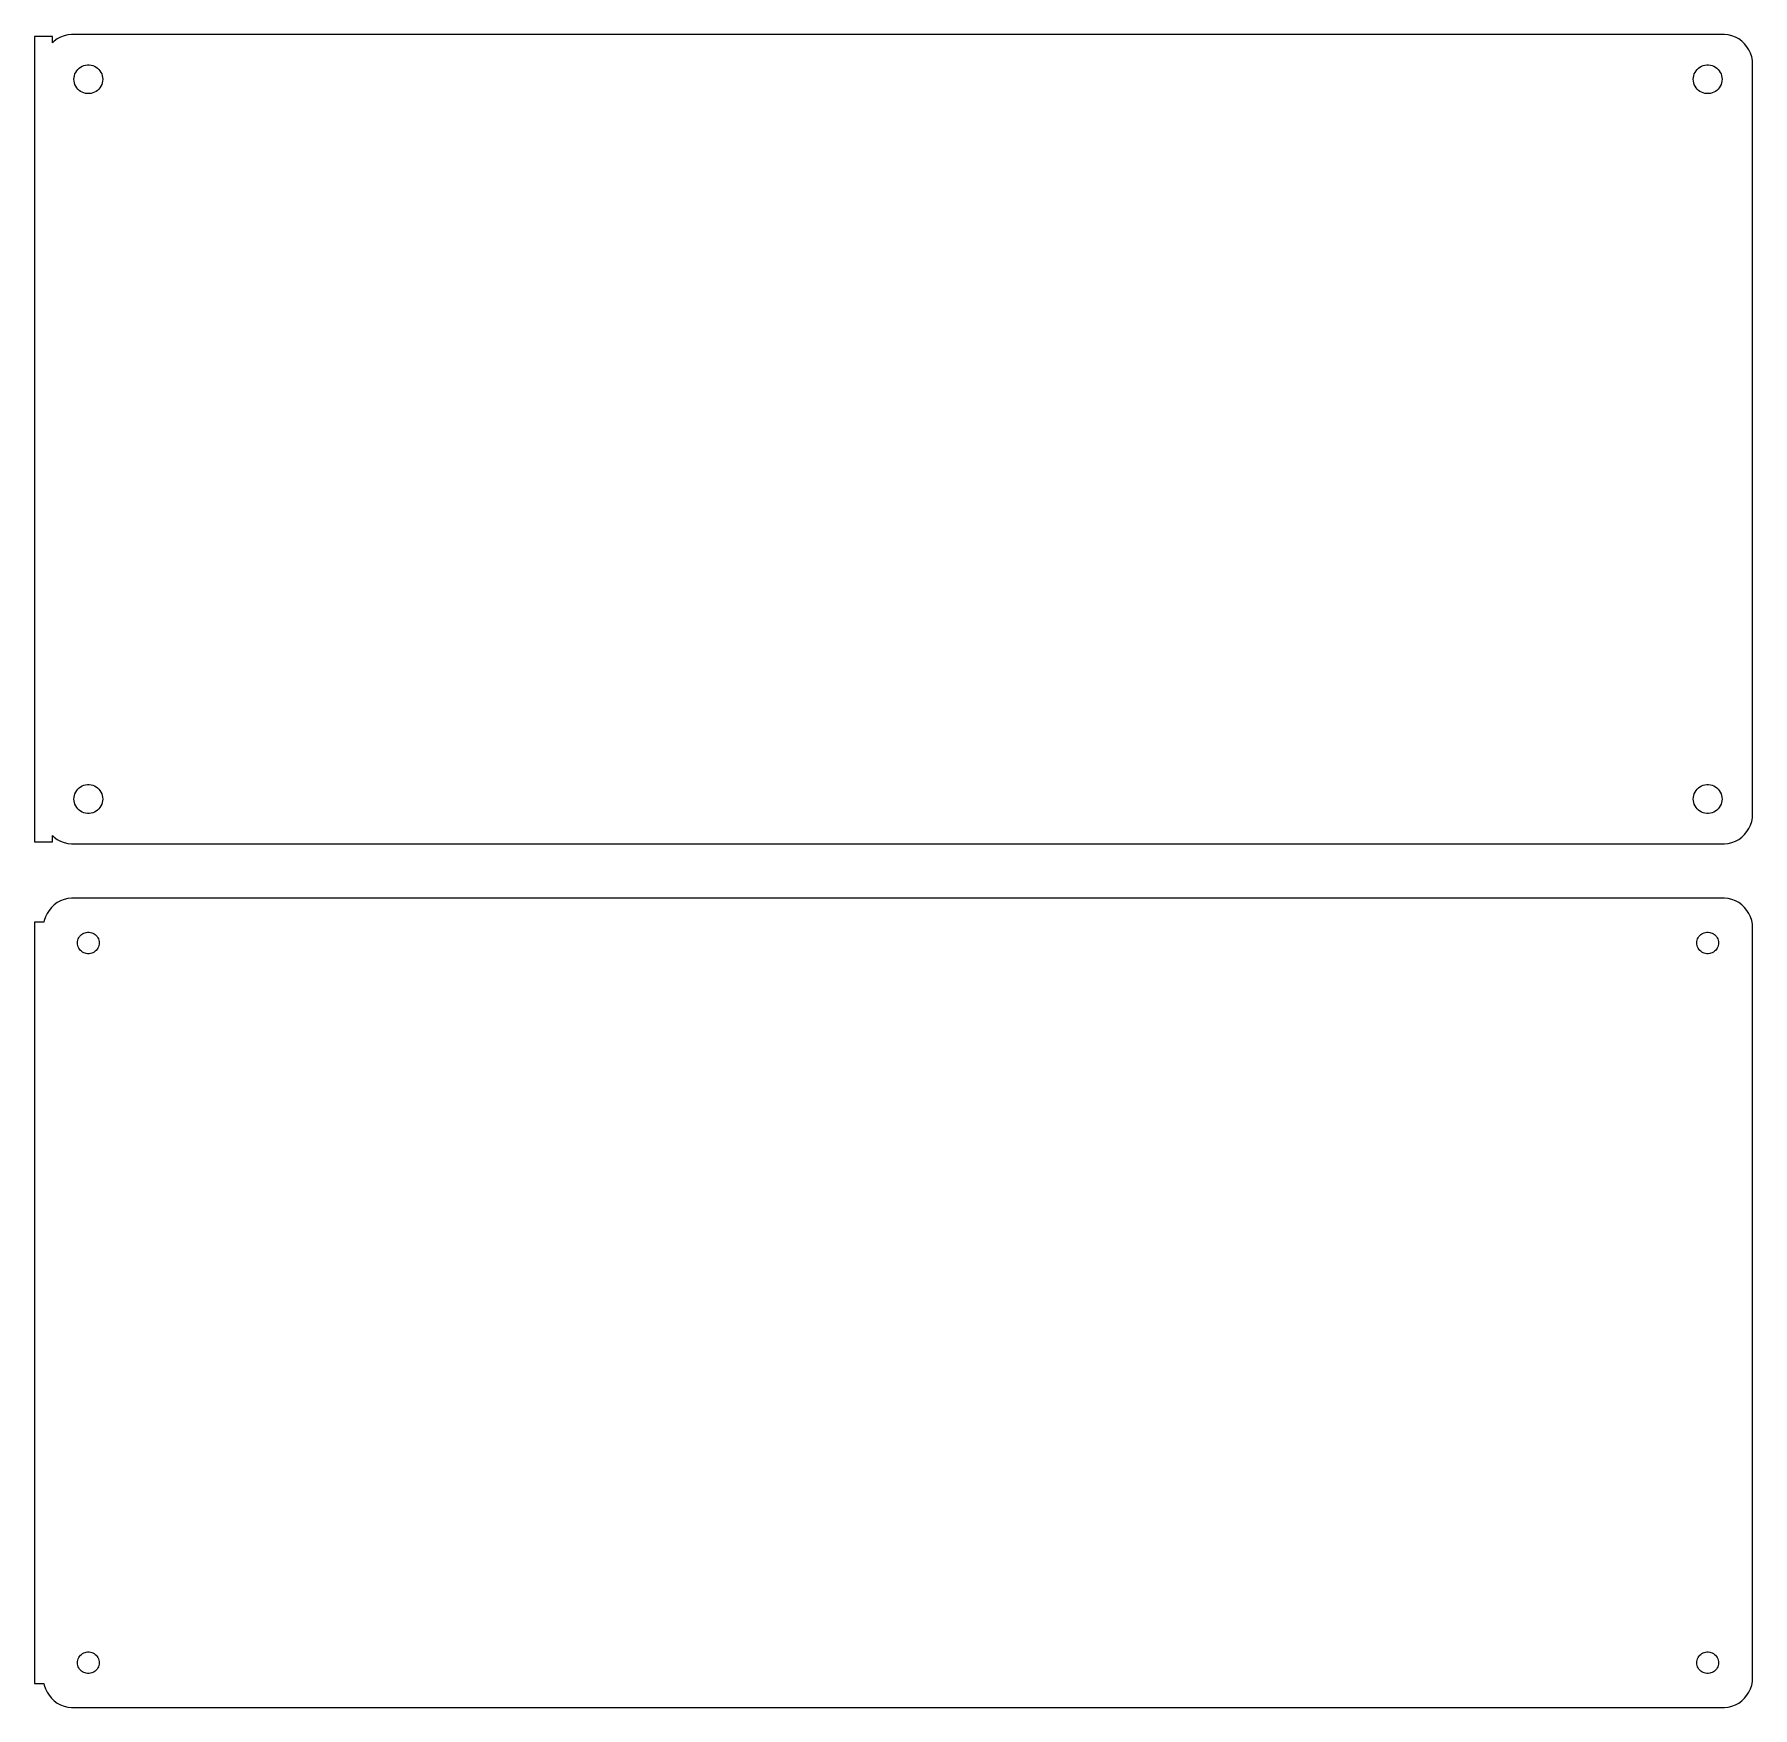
# Model space of a CAD drawing. Header units: metres. Extents: x -144 to 142, y 77 to 355.
import ezdxf

# ---------------------------------------------------------------- set-up
doc = ezdxf.new("R2010")
doc.units = ezdxf.units.M

msp = doc.modelspace()

# ---------------------------------------------------------------- linework, layer by layer
for p, q in [((-138.437, 355.411), (-139.045, 355.255)), ((-137.814, 355.49), (-138.437, 355.411)), ((137.814, 355.49), (-137.814, 355.49)), ((138.437, 355.411), (137.814, 355.49)), ((139.045, 355.255), (138.437, 355.411)), ((-141, 355.115), (-144, 355.115)), ((-144, 355.115), (-144, 220.885)), ((-141, 354.059), (-141, 355.115)), ((-140.687, 354.353), (-141, 354.059)), ((-140.179, 354.722), (-140.687, 354.353)), ((-139.629, 355.024), (-140.179, 354.722)), ((-139.045, 355.255), (-139.629, 355.024)), ((139.629, 355.024), (139.045, 355.255)), ((140.179, 354.722), (139.629, 355.024)), ((140.687, 354.353), (140.179, 354.722)), ((141.145, 353.923), (140.687, 354.353)), ((141.545, 353.439), (141.145, 353.923)), ((141.882, 352.909), (141.545, 353.439)), ((142.149, 352.341), (141.882, 352.909)), ((-136.942, 349.411), (-136.75, 349.643)), ((-136.75, 349.643), (-136.53, 349.849)), ((-136.53, 349.849), (-136.286, 350.026)), ((-136.286, 350.026), (-136.022, 350.172)), ((-136.022, 350.172), (-135.742, 350.283)), ((-135.742, 350.283), (-135.45, 350.357)), ((-135.45, 350.357), (-135.151, 350.395)), ((-135.151, 350.395), (-134.849, 350.395)), ((-134.849, 350.395), (-134.55, 350.357)), ((-134.55, 350.357), (-134.258, 350.283)), ((-134.258, 350.283), (-133.978, 350.172)), ((-133.978, 350.172), (-133.714, 350.026)), ((-133.714, 350.026), (-133.47, 349.849)), ((-133.47, 349.849), (-133.25, 349.643)), ((-133.25, 349.643), (-133.058, 349.411)), ((133.058, 349.411), (133.25, 349.643)), ((133.25, 349.643), (133.47, 349.849)), ((133.47, 349.849), (133.714, 350.026)), ((133.714, 350.026), (133.978, 350.172)), ((133.978, 350.172), (134.258, 350.283)), ((134.258, 350.283), (134.55, 350.357)), ((134.55, 350.357), (134.849, 350.395)), ((134.849, 350.395), (135.151, 350.395)), ((135.151, 350.395), (135.45, 350.357)), ((135.45, 350.357), (135.742, 350.283)), ((135.742, 350.283), (136.022, 350.172)), ((136.022, 350.172), (136.286, 350.026)), ((136.286, 350.026), (136.53, 349.849)), ((136.53, 349.849), (136.75, 349.643)), ((136.75, 349.643), (136.942, 349.411)), ((142.343, 351.743), (142.149, 352.341)), ((142.461, 351.127), (142.343, 351.743)), ((142.5, 350.5), (142.461, 351.127)), ((142.5, 225.5), (142.5, 350.5)), ((-137.4, 348), (-137.381, 348.301)), ((-137.381, 347.699), (-137.4, 348)), ((-137.381, 348.301), (-137.325, 348.597)), ((-137.325, 347.403), (-137.381, 347.699)), ((-137.325, 348.597), (-137.231, 348.883)), ((-137.231, 347.117), (-137.325, 347.403)), ((-137.231, 348.883), (-137.103, 349.156)), ((-137.103, 346.844), (-137.231, 347.117)), ((-137.103, 349.156), (-136.942, 349.411)), ((-136.942, 346.589), (-137.103, 346.844)), ((-133.058, 349.411), (-132.897, 349.156)), ((-132.897, 346.844), (-133.058, 346.589)), ((-132.897, 349.156), (-132.769, 348.883)), ((-132.769, 347.117), (-132.897, 346.844)), ((-132.769, 348.883), (-132.675, 348.597)), ((-132.675, 347.403), (-132.769, 347.117)), ((-132.675, 348.597), (-132.619, 348.301)), ((-132.619, 347.699), (-132.675, 347.403)), ((-132.619, 348.301), (-132.6, 348)), ((-132.6, 348), (-132.619, 347.699)), ((132.6, 348), (132.619, 348.301)), ((132.619, 347.699), (132.6, 348)), ((132.619, 348.301), (132.675, 348.597)), ((132.675, 347.403), (132.619, 347.699)), ((132.675, 348.597), (132.769, 348.883)), ((132.769, 347.117), (132.675, 347.403)), ((132.769, 348.883), (132.897, 349.156)), ((132.897, 346.844), (132.769, 347.117)), ((132.897, 349.156), (133.058, 349.411)), ((133.058, 346.589), (132.897, 346.844)), ((136.942, 349.411), (137.103, 349.156)), ((137.103, 346.844), (136.942, 346.589)), ((137.103, 349.156), (137.231, 348.883)), ((137.231, 347.117), (137.103, 346.844)), ((137.231, 348.883), (137.325, 348.597)), ((137.325, 347.403), (137.231, 347.117)), ((137.325, 348.597), (137.381, 348.301)), ((137.381, 347.699), (137.325, 347.403)), ((137.381, 348.301), (137.4, 348)), ((137.4, 348), (137.381, 347.699)), ((-136.75, 346.357), (-136.942, 346.589)), ((-136.53, 346.151), (-136.75, 346.357)), ((-136.286, 345.974), (-136.53, 346.151)), ((-136.022, 345.828), (-136.286, 345.974)), ((-135.742, 345.717), (-136.022, 345.828)), ((-135.45, 345.643), (-135.742, 345.717)), ((-135.151, 345.605), (-135.45, 345.643)), ((-134.849, 345.605), (-135.151, 345.605)), ((-134.55, 345.643), (-134.849, 345.605)), ((-134.258, 345.717), (-134.55, 345.643)), ((-133.978, 345.828), (-134.258, 345.717)), ((-133.714, 345.974), (-133.978, 345.828)), ((-133.47, 346.151), (-133.714, 345.974)), ((-133.25, 346.357), (-133.47, 346.151)), ((-133.058, 346.589), (-133.25, 346.357)), ((133.25, 346.357), (133.058, 346.589)), ((133.47, 346.151), (133.25, 346.357)), ((133.714, 345.974), (133.47, 346.151)), ((133.978, 345.828), (133.714, 345.974)), ((134.258, 345.717), (133.978, 345.828)), ((134.55, 345.643), (134.258, 345.717)), ((134.849, 345.605), (134.55, 345.643)), ((135.151, 345.605), (134.849, 345.605)), ((135.45, 345.643), (135.151, 345.605)), ((135.742, 345.717), (135.45, 345.643)), ((136.022, 345.828), (135.742, 345.717)), ((136.286, 345.974), (136.022, 345.828)), ((136.53, 346.151), (136.286, 345.974)), ((136.75, 346.357), (136.53, 346.151)), ((136.942, 346.589), (136.75, 346.357)), ((-137.103, 229.156), (-136.942, 229.411)), ((-136.942, 229.411), (-136.75, 229.643)), ((-136.75, 229.643), (-136.53, 229.849)), ((-136.53, 229.849), (-136.286, 230.026)), ((-136.286, 230.026), (-136.022, 230.172)), ((-136.022, 230.172), (-135.742, 230.283)), ((-135.742, 230.283), (-135.45, 230.357)), ((-135.45, 230.357), (-135.151, 230.395)), ((-135.151, 230.395), (-134.849, 230.395)), ((-134.849, 230.395), (-134.55, 230.357)), ((-134.55, 230.357), (-134.258, 230.283)), ((-134.258, 230.283), (-133.978, 230.172)), ((-133.978, 230.172), (-133.714, 230.026)), ((-133.714, 230.026), (-133.47, 229.849)), ((-133.47, 229.849), (-133.25, 229.643)), ((-133.25, 229.643), (-133.058, 229.411)), ((-133.058, 229.411), (-132.897, 229.156)), ((132.897, 229.156), (133.058, 229.411)), ((133.058, 229.411), (133.25, 229.643)), ((133.25, 229.643), (133.47, 229.849)), ((133.47, 229.849), (133.714, 230.026)), ((133.714, 230.026), (133.978, 230.172)), ((133.978, 230.172), (134.258, 230.283)), ((134.258, 230.283), (134.55, 230.357)), ((134.55, 230.357), (134.849, 230.395)), ((134.849, 230.395), (135.151, 230.395)), ((135.151, 230.395), (135.45, 230.357)), ((135.45, 230.357), (135.742, 230.283)), ((135.742, 230.283), (136.022, 230.172)), ((136.022, 230.172), (136.286, 230.026)), ((136.286, 230.026), (136.53, 229.849)), ((136.53, 229.849), (136.75, 229.643)), ((136.75, 229.643), (136.942, 229.411)), ((136.942, 229.411), (137.103, 229.156)), ((-137.4, 228), (-137.381, 228.301)), ((-137.381, 227.699), (-137.4, 228)), ((-137.381, 228.301), (-137.325, 228.597)), ((-137.325, 227.403), (-137.381, 227.699)), ((-137.325, 228.597), (-137.231, 228.883)), ((-137.231, 227.117), (-137.325, 227.403)), ((-137.231, 228.883), (-137.103, 229.156)), ((-137.103, 226.844), (-137.231, 227.117)), ((-136.942, 226.589), (-137.103, 226.844)), ((-136.75, 226.357), (-136.942, 226.589)), ((-136.53, 226.151), (-136.75, 226.357)), ((-133.25, 226.357), (-133.47, 226.151)), ((-133.058, 226.589), (-133.25, 226.357)), ((-132.897, 226.844), (-133.058, 226.589)), ((-132.897, 229.156), (-132.769, 228.883)), ((-132.769, 227.117), (-132.897, 226.844)), ((-132.769, 228.883), (-132.675, 228.597)), ((-132.675, 227.403), (-132.769, 227.117)), ((-132.675, 228.597), (-132.619, 228.301)), ((-132.619, 227.699), (-132.675, 227.403)), ((-132.619, 228.301), (-132.6, 228)), ((-132.6, 228), (-132.619, 227.699)), ((132.6, 228), (132.619, 228.301)), ((132.619, 227.699), (132.6, 228)), ((132.619, 228.301), (132.675, 228.597)), ((132.675, 227.403), (132.619, 227.699)), ((132.675, 228.597), (132.769, 228.883)), ((132.769, 227.117), (132.675, 227.403)), ((132.769, 228.883), (132.897, 229.156)), ((132.897, 226.844), (132.769, 227.117)), ((133.058, 226.589), (132.897, 226.844)), ((133.25, 226.357), (133.058, 226.589)), ((133.47, 226.151), (133.25, 226.357)), ((136.75, 226.357), (136.53, 226.151)), ((136.942, 226.589), (136.75, 226.357)), ((137.103, 226.844), (136.942, 226.589)), ((137.103, 229.156), (137.231, 228.883)), ((137.231, 227.117), (137.103, 226.844)), ((137.231, 228.883), (137.325, 228.597)), ((137.325, 227.403), (137.231, 227.117)), ((137.325, 228.597), (137.381, 228.301)), ((137.381, 227.699), (137.325, 227.403)), ((137.381, 228.301), (137.4, 228)), ((137.4, 228), (137.381, 227.699)), ((-136.286, 225.974), (-136.53, 226.151)), ((-136.022, 225.828), (-136.286, 225.974)), ((-135.742, 225.717), (-136.022, 225.828)), ((-135.45, 225.643), (-135.742, 225.717)), ((-135.151, 225.605), (-135.45, 225.643)), ((-134.849, 225.605), (-135.151, 225.605)), ((-134.55, 225.643), (-134.849, 225.605)), ((-134.258, 225.717), (-134.55, 225.643)), ((-133.978, 225.828), (-134.258, 225.717)), ((-133.714, 225.974), (-133.978, 225.828)), ((-133.47, 226.151), (-133.714, 225.974)), ((133.714, 225.974), (133.47, 226.151)), ((133.978, 225.828), (133.714, 225.974)), ((134.258, 225.717), (133.978, 225.828)), ((134.55, 225.643), (134.258, 225.717)), ((134.849, 225.605), (134.55, 225.643)), ((135.151, 225.605), (134.849, 225.605)), ((135.45, 225.643), (135.151, 225.605)), ((135.742, 225.717), (135.45, 225.643)), ((136.022, 225.828), (135.742, 225.717)), ((136.286, 225.974), (136.022, 225.828)), ((136.53, 226.151), (136.286, 225.974)), ((141.882, 223.091), (142.149, 223.659)), ((142.149, 223.659), (142.343, 224.257)), ((142.343, 224.257), (142.461, 224.873)), ((142.461, 224.873), (142.5, 225.5)), ((-144, 220.885), (-141, 220.885)), ((-141, 220.885), (-141, 221.941)), ((-141, 221.941), (-140.687, 221.647)), ((-140.687, 221.647), (-140.179, 221.278)), ((-140.179, 221.278), (-139.629, 220.976)), ((-139.629, 220.976), (-139.045, 220.745)), ((-139.045, 220.745), (-138.437, 220.589)), ((138.437, 220.589), (139.045, 220.745)), ((139.045, 220.745), (139.629, 220.976)), ((139.629, 220.976), (140.179, 221.278)), ((140.179, 221.278), (140.687, 221.647)), ((140.687, 221.647), (141.145, 222.077)), ((141.145, 222.077), (141.545, 222.561)), ((141.545, 222.561), (141.882, 223.091)), ((-138.437, 220.589), (-137.814, 220.51)), ((-137.814, 220.51), (137.814, 220.51)), ((137.814, 220.51), (138.437, 220.589)), ((-141.545, 209.439), (-141.882, 208.909)), ((-141.145, 209.923), (-141.545, 209.439)), ((-140.687, 210.353), (-141.145, 209.923)), ((-140.179, 210.722), (-140.687, 210.353)), ((-139.629, 211.024), (-140.179, 210.722)), ((-139.045, 211.255), (-139.629, 211.024)), ((-138.437, 211.411), (-139.045, 211.255)), ((-137.814, 211.49), (-138.437, 211.411)), ((137.814, 211.49), (-137.814, 211.49)), ((138.437, 211.411), (137.814, 211.49)), ((139.045, 211.255), (138.437, 211.411)), ((139.629, 211.024), (139.045, 211.255)), ((140.179, 210.722), (139.629, 211.024)), ((140.687, 210.353), (140.179, 210.722)), ((141.145, 209.923), (140.687, 210.353)), ((141.545, 209.439), (141.145, 209.923)), ((141.882, 208.909), (141.545, 209.439)), ((-142.4, 207.444), (-144, 207.444)), ((-144, 207.444), (-144, 80.5558)), ((-142.343, 207.743), (-142.4, 207.444)), ((-142.149, 208.341), (-142.343, 207.743)), ((-141.882, 208.909), (-142.149, 208.341)), ((142.149, 208.341), (141.882, 208.909)), ((142.343, 207.743), (142.149, 208.341)), ((142.461, 207.127), (142.343, 207.743)), ((142.5, 206.5), (142.461, 207.127)), ((142.5, 81.5), (142.5, 206.5)), ((-136.8, 204), (-136.786, 204.226)), ((-136.786, 203.774), (-136.8, 204)), ((-136.786, 204.226), (-136.743, 204.448)), ((-136.743, 203.552), (-136.786, 203.774)), ((-136.743, 204.448), (-136.674, 204.663)), ((-136.674, 203.337), (-136.743, 203.552)), ((-136.674, 204.663), (-136.577, 204.867)), ((-136.577, 204.867), (-136.456, 205.058)), ((-136.456, 205.058), (-136.312, 205.232)), ((-136.312, 205.232), (-136.147, 205.387)), ((-136.147, 205.387), (-135.964, 205.52)), ((-135.964, 205.52), (-135.766, 205.629)), ((-135.766, 205.629), (-135.556, 205.712)), ((-135.556, 205.712), (-135.337, 205.768)), ((-135.337, 205.768), (-135.113, 205.796)), ((-135.113, 205.796), (-134.887, 205.796)), ((-134.887, 205.796), (-134.663, 205.768)), ((-134.663, 205.768), (-134.444, 205.712)), ((-134.444, 205.712), (-134.234, 205.629)), ((-134.234, 205.629), (-134.036, 205.52)), ((-134.036, 205.52), (-133.853, 205.387)), ((-133.853, 205.387), (-133.688, 205.232)), ((-133.688, 205.232), (-133.544, 205.058)), ((-133.544, 205.058), (-133.423, 204.867)), ((-133.423, 204.867), (-133.326, 204.663)), ((-133.326, 204.663), (-133.257, 204.448)), ((-133.257, 203.552), (-133.326, 203.337)), ((-133.257, 204.448), (-133.214, 204.226)), ((-133.214, 203.774), (-133.257, 203.552)), ((-133.214, 204.226), (-133.2, 204)), ((-133.2, 204), (-133.214, 203.774)), ((133.2, 204), (133.214, 204.226)), ((133.214, 203.774), (133.2, 204)), ((133.214, 204.226), (133.257, 204.448)), ((133.257, 203.552), (133.214, 203.774)), ((133.257, 204.448), (133.326, 204.663)), ((133.326, 203.337), (133.257, 203.552)), ((133.326, 204.663), (133.423, 204.867)), ((133.423, 204.867), (133.544, 205.058)), ((133.544, 205.058), (133.688, 205.232)), ((133.688, 205.232), (133.853, 205.387)), ((133.853, 205.387), (134.036, 205.52)), ((134.036, 205.52), (134.234, 205.629)), ((134.234, 205.629), (134.444, 205.712)), ((134.444, 205.712), (134.663, 205.768)), ((134.663, 205.768), (134.887, 205.796)), ((134.887, 205.796), (135.113, 205.796)), ((135.113, 205.796), (135.337, 205.768)), ((135.337, 205.768), (135.556, 205.712)), ((135.556, 205.712), (135.766, 205.629)), ((135.766, 205.629), (135.964, 205.52)), ((135.964, 205.52), (136.147, 205.387)), ((136.147, 205.387), (136.312, 205.232)), ((136.312, 205.232), (136.456, 205.058)), ((136.456, 205.058), (136.577, 204.867)), ((136.577, 204.867), (136.674, 204.663)), ((136.674, 204.663), (136.743, 204.448)), ((136.743, 203.552), (136.674, 203.337)), ((136.743, 204.448), (136.786, 204.226)), ((136.786, 203.774), (136.743, 203.552)), ((136.786, 204.226), (136.8, 204)), ((136.8, 204), (136.786, 203.774)), ((-136.577, 203.133), (-136.674, 203.337)), ((-136.456, 202.942), (-136.577, 203.133)), ((-136.312, 202.768), (-136.456, 202.942)), ((-136.147, 202.613), (-136.312, 202.768)), ((-135.964, 202.48), (-136.147, 202.613)), ((-135.766, 202.371), (-135.964, 202.48)), ((-135.556, 202.288), (-135.766, 202.371)), ((-135.337, 202.232), (-135.556, 202.288)), ((-135.113, 202.204), (-135.337, 202.232)), ((-134.887, 202.204), (-135.113, 202.204)), ((-134.663, 202.232), (-134.887, 202.204)), ((-134.444, 202.288), (-134.663, 202.232)), ((-134.234, 202.371), (-134.444, 202.288)), ((-134.036, 202.48), (-134.234, 202.371)), ((-133.853, 202.613), (-134.036, 202.48)), ((-133.688, 202.768), (-133.853, 202.613)), ((-133.544, 202.942), (-133.688, 202.768)), ((-133.423, 203.133), (-133.544, 202.942)), ((-133.326, 203.337), (-133.423, 203.133)), ((133.423, 203.133), (133.326, 203.337)), ((133.544, 202.942), (133.423, 203.133)), ((133.688, 202.768), (133.544, 202.942)), ((133.853, 202.613), (133.688, 202.768)), ((134.036, 202.48), (133.853, 202.613)), ((134.234, 202.371), (134.036, 202.48)), ((134.444, 202.288), (134.234, 202.371)), ((134.663, 202.232), (134.444, 202.288)), ((134.887, 202.204), (134.663, 202.232)), ((135.113, 202.204), (134.887, 202.204)), ((135.337, 202.232), (135.113, 202.204)), ((135.556, 202.288), (135.337, 202.232)), ((135.766, 202.371), (135.556, 202.288)), ((135.964, 202.48), (135.766, 202.371)), ((136.147, 202.613), (135.964, 202.48)), ((136.312, 202.768), (136.147, 202.613)), ((136.456, 202.942), (136.312, 202.768)), ((136.577, 203.133), (136.456, 202.942)), ((136.674, 203.337), (136.577, 203.133)), ((-136.8, 84), (-136.786, 84.2256)), ((-136.786, 83.7744), (-136.8, 84)), ((-136.786, 84.2256), (-136.743, 84.4476)), ((-136.743, 83.5524), (-136.786, 83.7744)), ((-136.743, 84.4476), (-136.674, 84.6626)), ((-136.674, 83.3374), (-136.743, 83.5524)), ((-136.674, 84.6626), (-136.577, 84.8672)), ((-136.577, 83.1328), (-136.674, 83.3374)), ((-136.577, 84.8672), (-136.456, 85.058)), ((-136.456, 82.942), (-136.577, 83.1328)), ((-136.456, 85.058), (-136.312, 85.2322)), ((-136.312, 85.2322), (-136.147, 85.3869)), ((-136.147, 85.3869), (-135.964, 85.5198)), ((-135.964, 85.5198), (-135.766, 85.6287)), ((-135.766, 85.6287), (-135.556, 85.7119)), ((-135.556, 85.7119), (-135.337, 85.7681)), ((-135.337, 85.7681), (-135.113, 85.7964)), ((-135.113, 85.7964), (-134.887, 85.7964)), ((-134.887, 85.7964), (-134.663, 85.7681)), ((-134.663, 85.7681), (-134.444, 85.7119)), ((-134.444, 85.7119), (-134.234, 85.6287)), ((-134.234, 85.6287), (-134.036, 85.5198)), ((-134.036, 85.5198), (-133.853, 85.3869)), ((-133.853, 85.3869), (-133.688, 85.2322)), ((-133.688, 85.2322), (-133.544, 85.058)), ((-133.544, 85.058), (-133.423, 84.8672)), ((-133.423, 83.1328), (-133.544, 82.942)), ((-133.423, 84.8672), (-133.326, 84.6626)), ((-133.326, 83.3374), (-133.423, 83.1328)), ((-133.326, 84.6626), (-133.257, 84.4476)), ((-133.257, 83.5524), (-133.326, 83.3374)), ((-133.257, 84.4476), (-133.214, 84.2256)), ((-133.214, 83.7744), (-133.257, 83.5524)), ((-133.214, 84.2256), (-133.2, 84)), ((-133.2, 84), (-133.214, 83.7744)), ((133.2, 84), (133.214, 84.2256)), ((133.214, 83.7744), (133.2, 84)), ((133.214, 84.2256), (133.257, 84.4476)), ((133.257, 83.5524), (133.214, 83.7744)), ((133.257, 84.4476), (133.326, 84.6626)), ((133.326, 83.3374), (133.257, 83.5524)), ((133.326, 84.6626), (133.423, 84.8672)), ((133.423, 83.1328), (133.326, 83.3374)), ((133.423, 84.8672), (133.544, 85.058)), ((133.544, 82.942), (133.423, 83.1328)), ((133.544, 85.058), (133.688, 85.2322)), ((133.688, 85.2322), (133.853, 85.3869)), ((133.853, 85.3869), (134.036, 85.5198)), ((134.036, 85.5198), (134.234, 85.6287)), ((134.234, 85.6287), (134.444, 85.7119)), ((134.444, 85.7119), (134.663, 85.7681)), ((134.663, 85.7681), (134.887, 85.7964)), ((134.887, 85.7964), (135.113, 85.7964)), ((135.113, 85.7964), (135.337, 85.7681)), ((135.337, 85.7681), (135.556, 85.7119)), ((135.556, 85.7119), (135.766, 85.6287)), ((135.766, 85.6287), (135.964, 85.5198)), ((135.964, 85.5198), (136.147, 85.3869)), ((136.147, 85.3869), (136.312, 85.2322)), ((136.312, 85.2322), (136.456, 85.058)), ((136.456, 85.058), (136.577, 84.8672)), ((136.577, 83.1328), (136.456, 82.942)), ((136.577, 84.8672), (136.674, 84.6626)), ((136.674, 83.3374), (136.577, 83.1328)), ((136.674, 84.6626), (136.743, 84.4476)), ((136.743, 83.5524), (136.674, 83.3374)), ((136.743, 84.4476), (136.786, 84.2256)), ((136.786, 83.7744), (136.743, 83.5524)), ((136.786, 84.2256), (136.8, 84)), ((136.8, 84), (136.786, 83.7744)), ((-144, 80.5558), (-142.4, 80.5558)), ((-142.4, 80.5558), (-142.343, 80.2566)), ((-142.343, 80.2566), (-142.149, 79.6594)), ((-136.312, 82.7678), (-136.456, 82.942)), ((-136.147, 82.6131), (-136.312, 82.7678)), ((-135.964, 82.4802), (-136.147, 82.6131)), ((-135.766, 82.3713), (-135.964, 82.4802)), ((-135.556, 82.2881), (-135.766, 82.3713)), ((-135.337, 82.2319), (-135.556, 82.2881)), ((-135.113, 82.2036), (-135.337, 82.2319)), ((-134.887, 82.2036), (-135.113, 82.2036)), ((-134.663, 82.2319), (-134.887, 82.2036)), ((-134.444, 82.2881), (-134.663, 82.2319)), ((-134.234, 82.3713), (-134.444, 82.2881)), ((-134.036, 82.4802), (-134.234, 82.3713)), ((-133.853, 82.6131), (-134.036, 82.4802)), ((-133.688, 82.7678), (-133.853, 82.6131)), ((-133.544, 82.942), (-133.688, 82.7678)), ((133.688, 82.7678), (133.544, 82.942)), ((133.853, 82.6131), (133.688, 82.7678)), ((134.036, 82.4802), (133.853, 82.6131)), ((134.234, 82.3713), (134.036, 82.4802)), ((134.444, 82.2881), (134.234, 82.3713)), ((134.663, 82.2319), (134.444, 82.2881)), ((134.887, 82.2036), (134.663, 82.2319)), ((135.113, 82.2036), (134.887, 82.2036)), ((135.337, 82.2319), (135.113, 82.2036)), ((135.556, 82.2881), (135.337, 82.2319)), ((135.766, 82.3713), (135.556, 82.2881)), ((135.964, 82.4802), (135.766, 82.3713)), ((136.147, 82.6131), (135.964, 82.4802)), ((136.312, 82.7678), (136.147, 82.6131)), ((136.456, 82.942), (136.312, 82.7678)), ((142.149, 79.6594), (142.343, 80.2566)), ((142.343, 80.2566), (142.461, 80.8733)), ((142.461, 80.8733), (142.5, 81.5)), ((-142.149, 79.6594), (-141.882, 79.0912)), ((-141.882, 79.0912), (-141.545, 78.5611)), ((-141.545, 78.5611), (-141.145, 78.0773)), ((-141.145, 78.0773), (-140.687, 77.6474)), ((-140.687, 77.6474), (-140.179, 77.2784)), ((140.179, 77.2784), (140.687, 77.6474)), ((140.687, 77.6474), (141.145, 78.0773)), ((141.145, 78.0773), (141.545, 78.5611)), ((141.545, 78.5611), (141.882, 79.0912)), ((141.882, 79.0912), (142.149, 79.6594)), ((-140.179, 77.2784), (-139.629, 76.9759)), ((-139.629, 76.9759), (-139.045, 76.7447)), ((-139.045, 76.7447), (-138.437, 76.5886)), ((-138.437, 76.5886), (-137.814, 76.5099)), ((-137.814, 76.5099), (137.814, 76.5099)), ((137.814, 76.5099), (138.437, 76.5886)), ((138.437, 76.5886), (139.045, 76.7447)), ((139.045, 76.7447), (139.629, 76.9759)), ((139.629, 76.9759), (140.179, 77.2784))]:
    msp.add_line(p, q)

doc.saveas('drawing.dxf')
